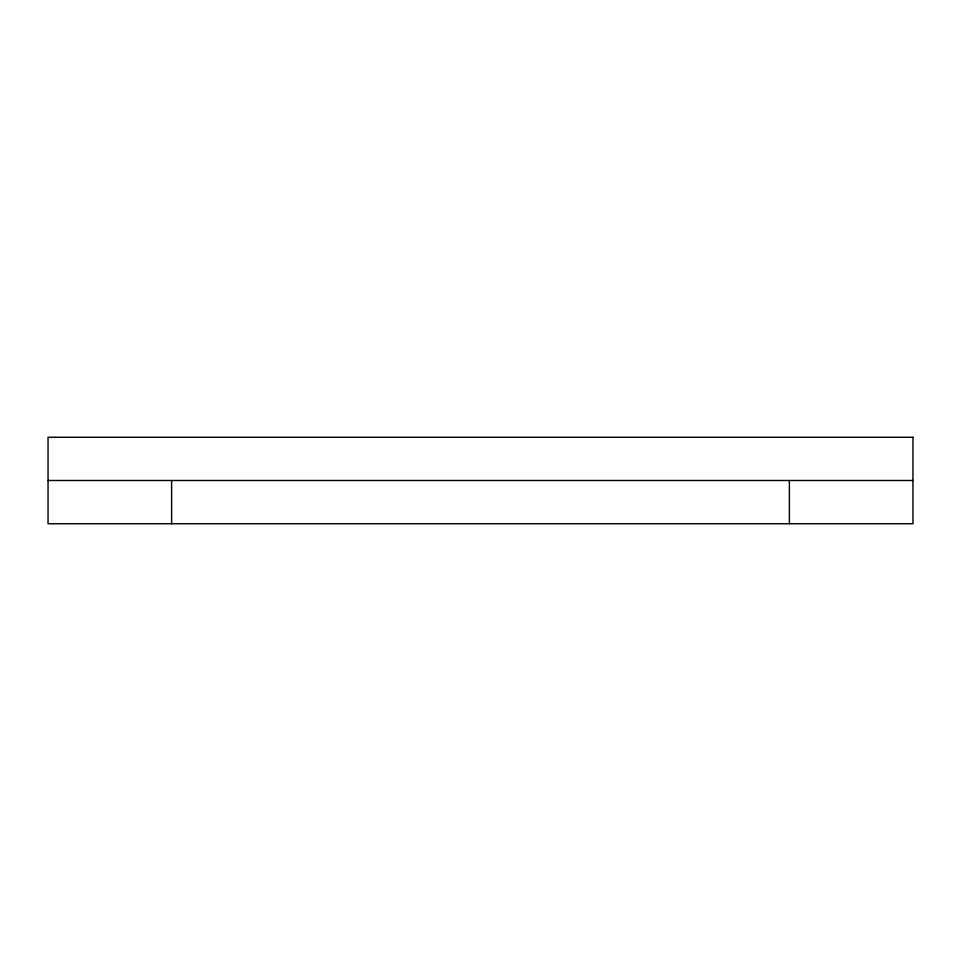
<?xml version="1.0" encoding="UTF-8"?>
<svg xmlns="http://www.w3.org/2000/svg" width="961" height="961" viewBox="0 0 961 961"><rect width="100%" height="100%" fill="white"/><g stroke="black" fill="none" stroke-linecap="round" stroke-linejoin="round"><path stroke-width="1.44" d="M48.05 480.5L912.95 480.5M789.389 480.5L789.389 523.745M171.611 480.5L171.611 523.745M912.95 437.255L48.05 437.255L48.05 523.745L912.95 523.745L912.95 437.255"/></g></svg>
